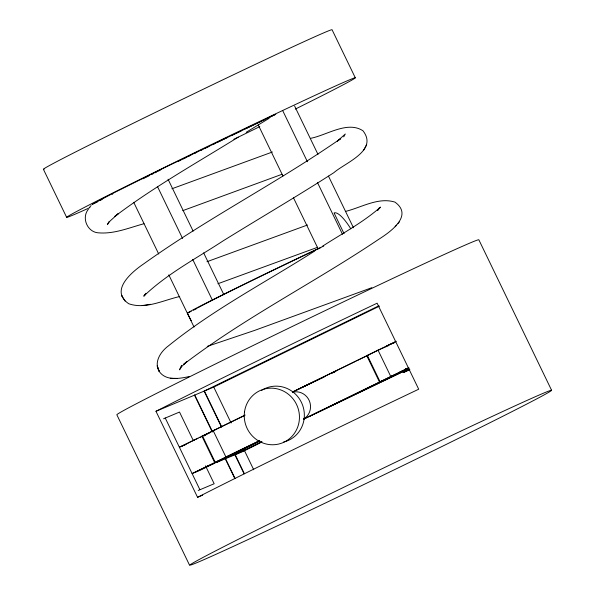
<?xml version="1.0" encoding="UTF-8"?>
<svg xmlns="http://www.w3.org/2000/svg" width="595" height="595" viewBox="0 0 595 595"><rect width="100%" height="100%" fill="white"/><g stroke="black" fill="none" stroke-linecap="round" stroke-linejoin="round"><path stroke-width="0.89" d="M145.931 293.298L143.737 296.169C167.128 273.715 196.365 258.475 223.289 240.767C260.082 217.934 297.5 196.112 333.899 172.647C345.293 162.673 378.42 150.632 362.98 130.788C347.443 120.532 326.633 135.318 310.672 138.308M181.289 366.706L181.579 365.345L179.512 369.837L181.899 366.349L186.986 361.433L183.528 364.445C245.073 317.388 314.748 282.387 378.926 239.183C390.454 231.827 413.622 215.591 394.968 202.121C378.264 196.886 361.329 207.566 345.36 211.456M379.208 207.93L377.572 210.444L380.51 207.105C362.905 222.567 341.939 233.642 322.356 246.337M144.511 295.812L145.202 294.339M88.35 209.291C81.158 217.971 87.525 232.526 98.815 232.861C114.389 234.095 129.271 227.707 144.02 223.713M108.892 221.712L107.368 224.635L110.008 221.072L118.182 213.731L114.902 216.364C153.941 186.867 196.767 162.881 238.283 137.118M343.724 136.843L345.271 134.001L337.32 141.208L340.749 138.605C276.772 182.97 207.067 218.543 143.715 263.868C131.912 271.841 109.331 290.635 128.743 303.74C145.552 309.638 163.328 300.17 179.705 296.533M363.657 150.148L366.706 144.622M92.18 204.323L114.813 192.356L165.031 167.396L275.797 114.27L266.701 118.673M89.414 207.543L91.095 205.513M398.077 223.378L399.505 221.712M395.139 226.717L396.53 225.103M269.148 118.301L246.226 132.291M314.673 251.053C265.742 282.261 213.679 309.288 168.422 345.888C160.769 351.511 153.629 362.028 159.222 371.444C165.975 381.209 179.311 378.636 189.188 376.561M100.488 200.299L101.031 200.017M101.581 199.734L102.132 199.451M112.232 194.253L112.752 193.985M97.796 201.683L97.201 201.988M96.695 202.241L95.936 202.62M229.335 456.469L259.948 441.17M142.926 178.798L147.396 176.574M95.535 202.821L94.769 203.2M147.962 176.291L149.665 175.451M151.39 174.595L153.131 173.733M154.886 172.862L156.663 171.985M158.448 171.1L160.256 170.215M177.749 161.617L180.984 160.033M182.933 159.081L186.86 157.162M190.095 311.884L187.343 313.23A93.37 1.465 -25.8 0 1 234.623 288.902A93.37 1.465 -25.8 0 1 323.747 246.025M190.645 311.616L191.196 311.349M193.397 310.27L193.948 310.002M194.498 309.735L195.041 309.467M195.591 309.199L196.142 308.931M163.558 418.768L179.512 412.045L193.234 440.426M209.314 433.145L201.921 436.202L179.363 447.224L185.915 444.517M245.192 415.057L202.508 435.957L215.241 462.293L259.524 440.612M292.376 392.001L369.108 354.68M396.188 341.27L367.346 355.408L380.079 381.752L408.036 368.037M181.713 446.25L190.526 441.944M191.412 441.512L194.052 440.226M203.691 435.473L214.966 429.954M244.381 415.63L213.203 430.691L225.936 457.027L259.584 440.761M293.052 391.845L298.809 389.033M299.248 388.818L300.133 388.386M300.572 388.171L322.981 377.223M323.806 376.813L327.927 374.805M328.752 374.404L355.929 361.12M356.755 360.719L379.097 349.756M388.847 345.033L395.898 341.589M203.81 435.897L205.922 434.863M388.379 345.702L381.224 348.819M214.654 462.538L192.096 473.561L200.329 470.154L222.887 459.132L214.654 462.538L201.921 436.202M303.51 419.118L381.841 381.016M194.446 472.586L208.547 465.699M216.416 461.809L227.699 456.298M303.867 419.118L392.529 375.75M401.58 371.369L408.631 367.926M409.219 368.082L390.766 376.479L378.033 350.143L380.384 349.168M235.769 454.439L261.153 442.04A29.259 0.461 -25.8 0 1 261.666 441.832M409.866 369.369L403.417 372.515A29.259 0.461 -25.8 0 0 408.996 370.023M198.217 490.466L214.17 483.742L205.506 465.818M188.838 156.195L190.824 155.228M194.818 153.279L196.826 152.305M202.694 495.152L197.555 497.301L155.979 411.286L204.122 391.116L378.695 305.867M221.734 426.905L204.375 390.997L213.746 387.07L379.513 306.12M200.865 150.342L202.888 149.36M204.911 148.378L208.979 146.407M213.07 144.429L215.122 143.432M217.168 142.443L222.627 139.81M223.311 139.475L227.424 137.497M231.544 135.511L237.688 132.559M253.18 125.129L254.831 124.34M255.657 123.946L261.346 121.231M252.354 125.53L249.089 127.092A181.832 2.856 -25.8 0 0 245.445 128.84M94.196 203.483L93.616 203.758M303.219 386.876L313.602 381.908M314.405 381.529L324.788 376.561M331.184 373.504L335.982 371.206M296.169 390.32L301.382 387.828M302.134 387.471L320.021 378.911M321.516 378.197L323.747 377.133M332.694 372.849L334.933 371.786M315.952 413.22L405.448 370.41M308.902 416.664L406.259 370.068L405.463 368.424M262.417 120.718L264.552 119.692M93.036 204.025L92.247 204.338M386.497 346.007L391.785 343.821M392.15 343.665L392.886 343.36M393.622 343.062L394.359 342.757M392.611 343.635L393.005 343.471M204.003 435.815L204.397 435.652M193.464 440.33L195.524 439.482M195.666 439.422L196.551 439.058M197.287 438.753L198.023 438.448M199.861 437.689L200.961 437.236M399.23 372.344L407.456 368.945M405.344 369.978L408.475 368.677L402.131 371.778L408.899 368.982M401.112 372.039L404.25 370.745M220.775 460.166L223.906 458.871M216.543 462.233L219.681 460.939M206.197 466.673L214.431 463.267M272.413 152L171.881 188.779M282.023 174.283L182.769 210.645M307.496 224.999L206.963 261.718M317.7 247.26L217.919 283.733M371.845 287.683L254.63 330.404L207.224 346.394M142.227 305.562L150.476 304.29M187.418 313.253L191.136 320.534A93.37 1.465 -25.8 0 0 191.53 320.422M170.259 378.271L177.355 378.39M125.062 301.033L121.849 295.722L122.496 296.793M551.602 390.298A201.043 3.161 -25.8 0 0 280.044 518.498A201.043 3.161 -25.8 0 0 280.141 524.522A201.043 3.161 -25.8 0 0 551.602 390.298L478.856 239.815A201.043 3.161 -25.8 0 0 297.798 323.806A201.043 3.161 -25.8 0 0 116.843 414.767L189.589 565.25M355.312 77.819L332.07 29.75A160.315 2.521 -25.8 0 0 180.345 100.287A160.315 2.521 -25.8 0 0 44.149 169.181M294.599 106.029L317.983 154.395M328.462 176.083L353.46 227.781M344.081 233.686L334.063 212.965A33.9 8.828 64 0 1 350.79 228.785M282.841 110.893L307.429 161.758M317.507 182.613L342.504 234.318M258.267 124.965L282.937 176.001M293.454 197.756L318.124 248.792M366.758 355.654L379.484 381.99M168.058 179.244L193.13 231.113M203.646 252.868L223.869 294.704M157.511 186.614L182.583 238.483M192.698 259.405L212.519 300.401M133.726 202.315L158.716 254.02M168.802 274.868L194.037 327.057M213.746 387.07L231.105 422.986M244.426 450.541L253.715 469.753M243.429 448.652L244.233 450.303L226.026 457.838L217.562 461.973L242.827 451.523A29.259 0.461 -25.8 0 0 262.031 441.788M235.055 454.461L244.344 473.672M204.122 391.116L221.481 427.024M234.809 454.587L244.091 473.791M194.751 395.035L212.519 431.784M225.431 458.507L235.122 478.551M194.505 395.162L212.266 431.903M225.185 458.626L234.876 478.67M165.217 417.958L199.875 489.655M43.398 169.263L66.633 217.331M261.525 390.454A28.448 27.459 67.5 0 1 301.985 403.618A28.448 27.459 67.5 0 1 283.599 442.026M292.398 392.261A14.63 14.124 67.5 0 1 309.318 400.755A14.63 14.124 67.5 0 1 303.829 418.895M196.685 308.53A83.62 1.316 -25.8 0 1 197.146 308.24M198.559 307.429A83.62 1.316 -25.8 0 1 320.802 247.617M89.919 207.603A160.315 2.521 -25.8 0 1 130.439 184.175A160.315 2.521 -25.8 0 1 329.452 88.722A160.315 2.521 -25.8 0 1 295.291 109.101M259.792 126.616A160.315 2.521 -25.8 0 1 233.872 139.275M238.372 132.231A181.832 2.856 -25.8 0 1 241.087 130.922M155.979 411.286A201.043 3.161 -25.8 0 1 377.118 303.197L418.702 389.212A201.043 3.161 -25.8 0 0 197.555 497.301M159.222 371.444L157.229 365.94L159.222 371.444M244.478 412.104A28.448 27.459 67.5 0 0 282.432 442.873A28.448 27.459 67.5 0 0 288.635 394.433A28.448 27.459 67.5 0 0 244.478 412.104"/></g></svg>
